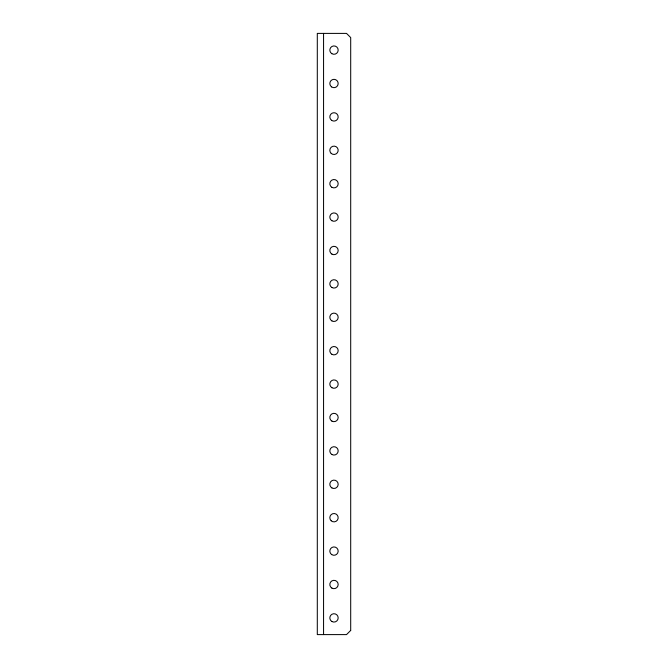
<?xml version="1.0" encoding="UTF-8"?>
<svg xmlns="http://www.w3.org/2000/svg" width="668" height="668" viewBox="0 0 668 668"><rect width="100%" height="100%" fill="white"/><g stroke="black" fill="none" stroke-linecap="round" stroke-linejoin="round"><path stroke-width="1" d="M323.562 33.4L323.562 634.6M350.7 630.425L346.525 634.6L317.3 634.6L317.3 33.4L346.525 33.4L350.7 37.575L350.7 630.425M331.912 254.116A4.175 4.175 0 0 0 338.175 250.5A4.175 4.175 0 0 0 331.912 246.884A4.175 4.175 0 0 0 331.912 254.116M331.912 421.116A4.175 4.175 0 0 0 338.175 417.5A4.175 4.175 0 0 0 331.912 413.884A4.175 4.175 0 0 0 331.912 421.116M331.178 153.381A4.175 4.175 0 0 0 338.075 151.202A4.175 4.175 0 0 0 332.739 146.317A4.175 4.175 0 0 0 331.178 153.381M331.912 487.916A4.175 4.175 0 0 0 338.175 484.3A4.175 4.175 0 0 0 331.912 480.684A4.175 4.175 0 0 0 331.912 487.916M331.912 387.716A4.175 4.175 0 0 0 338.175 384.1A4.175 4.175 0 0 0 331.912 380.484A4.175 4.175 0 0 0 331.912 387.716M331.186 520.781A4.175 4.175 0 0 0 338.075 518.593A4.175 4.175 0 0 0 332.739 513.717A4.175 4.175 0 0 0 331.186 520.781M331.912 454.516A4.175 4.175 0 0 0 338.175 450.9A4.175 4.175 0 0 0 331.912 447.284A4.175 4.175 0 0 0 331.912 454.516M331.846 53.674A4.175 4.175 0 0 0 338.175 50.175A4.175 4.175 0 0 0 331.979 46.451A4.175 4.175 0 0 0 331.846 53.674M331.912 287.516A4.175 4.175 0 0 0 338.175 283.9A4.175 4.175 0 0 0 331.912 280.284A4.175 4.175 0 0 0 331.912 287.516M331.912 220.716A4.175 4.175 0 0 0 338.175 217.1A4.175 4.175 0 0 0 331.912 213.484A4.175 4.175 0 0 0 331.912 220.716M331.57 120.298A4.175 4.175 0 0 0 338.158 117.301A4.175 4.175 0 0 0 332.272 113.101A4.175 4.175 0 0 0 331.57 120.298M331.729 554.607A4.175 4.175 0 0 0 338.167 551.317A4.175 4.175 0 0 0 332.105 547.384A4.175 4.175 0 0 0 331.729 554.607M331.887 588.099A4.175 4.175 0 0 0 338.175 584.525A4.175 4.175 0 0 0 331.938 580.868A4.175 4.175 0 0 0 331.887 588.099M331.537 86.873A4.175 4.175 0 0 0 338.15 83.943A4.175 4.175 0 0 0 332.313 79.684A4.175 4.175 0 0 0 331.537 86.873M331.912 621.516A4.175 4.175 0 0 0 338.175 617.9A4.175 4.175 0 0 0 331.912 614.284A4.175 4.175 0 0 0 331.912 621.516M331.912 187.316A4.175 4.175 0 0 0 338.175 183.7A4.175 4.175 0 0 0 331.912 180.084A4.175 4.175 0 0 0 331.912 187.316M331.912 354.316A4.175 4.175 0 0 0 338.175 350.7A4.175 4.175 0 0 0 331.912 347.084A4.175 4.175 0 0 0 331.912 354.316M331.912 320.916A4.175 4.175 0 0 0 338.175 317.3A4.175 4.175 0 0 0 331.912 313.684A4.175 4.175 0 0 0 331.912 320.916"/></g></svg>
